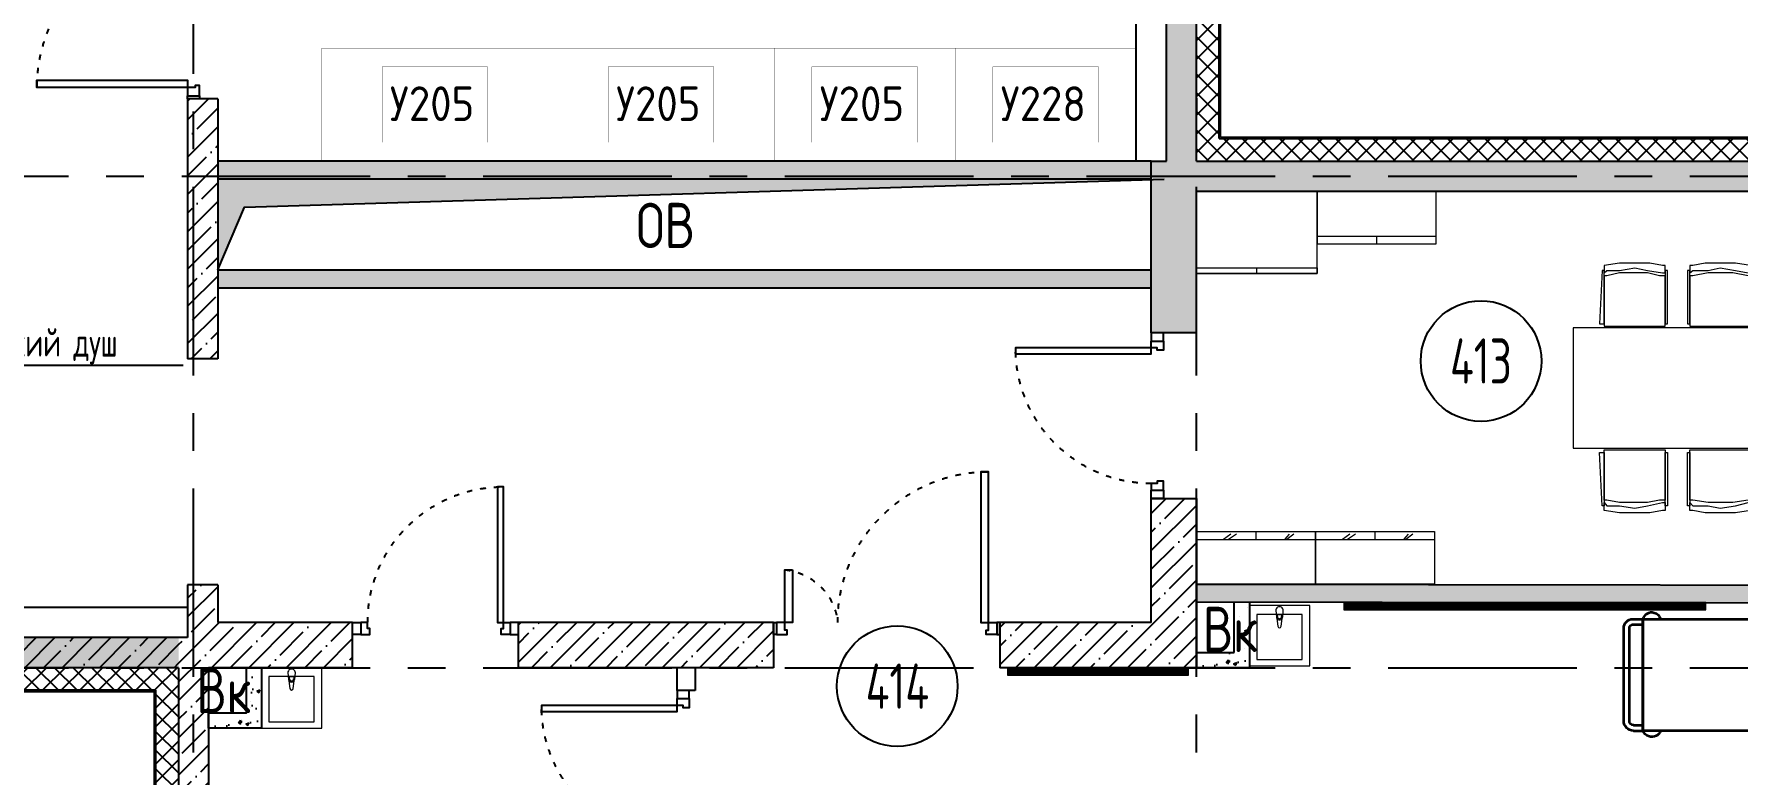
# Model space of a CAD drawing. Header units: millimetres. Extents: x -9318 to 9016603, y 0 to 838141.
# Drawn here: x 118290 to 129587, y 517152 to 522066 of the extents above; entities that cross this region are included whole.
import ezdxf
from ezdxf import colors
from ezdxf.entities.mleader import LeaderData, LeaderLine
from ezdxf.enums import TextEntityAlignment as Align
from ezdxf.math import Vec2, Vec3

# ---------------------------------------------------------------- set-up
doc = ezdxf.new("R2010")
doc.units = ezdxf.units.MM
doc.linetypes.add('ACAD_ISO03W100', pattern=[30, 12, -18])
doc.linetypes.add('CENTER', pattern=[2, 1.25, -0.25, 0.25, -0.25])
for name, color, linetype, lineweight in [('АР_Номер помещения', 1, 'Continuous', 25), ('Сан.техника', 151, 'Continuous', 9), ('ТХ_мебель передв', 250, 'Continuous', 13), ('ТХ_обор_комп принт', 30, 'Continuous', 13)]:
    doc.layers.add(name, color=color, linetype=linetype, lineweight=lineweight)
doc.styles.add('ICOCPEUR', font='isocpeur.ttf')
doc.styles.add('ISOCPEUR', font='isocpeur.ttf', dxfattribs={"width": 0.7})
doc.styles.add('ISOCPEUR_1', font='isocpeur.ttf', dxfattribs={"width": 0.9, "height": 250})
pattern_1 = [(45, (-887755.71, 621612.85), (-123.743687, 123.743687), []), (45, (-887631.97, 621612.85), (-123.743687, 123.743687), [218.75, -43.75, 0, -43.75])]
pattern_2 = [(50, (-131178.52, 456407.27), (215.17805, -18.82564), [22.5, -247.5]), (355, (-131178.52, 456407.27), (-41.6254, 225.65764), [18, -198]), (100.451444, (-131160.59, 456405.7), (173.55265, 206.832), [19.12206, -210.34263]), (46.1842, (-131178.52, 456467.27), (320.1724, -49.65578), [33.75, -371.25]), (96.63564, (-131151.84, 456463.14), (280.3986, 292.23558), [28.6831, -315.51413]), (351.18416, (-131178.52, 456467.27), (280.3986, 292.2356), [27, -297]), (21, (-131148.52, 456452.27), (179.07212, -120.78567), [22.5, -247.5]), (326, (-131148.52, 456452.27), (72.9946, 217.54501), [18, -198]), (71.451445, (-131133.6, 456442.2), (252.06671, 96.75935), [19.12206, -210.34263]), (37.5, (-131178.52, 456407.274), (3.647957, 99.868156), [0, -195.6, 0, -201, 0, -198.75]), (7.5, (-131178.52, 456407.27), (78.92086, 118.323514), [0, -114.6, 0, -191.1, 0, -75.75]), (327.5, (-131245.42, 456407.274), (160.14673, -6.766462), [0, -75, 0, -234, 0, -310.5]), (317.5, (-131275.42, 456407.27), (174.95585, 30.031495), [0, -97.5, 0, -155.4, 0, -220.5])]

# ---------------------------------------------------------------- blocks, each defined once
blk = doc.blocks.new('Полуторная_на лестницу')
at = {"color": 8}
for points in [[(75, 80), (75, 1080), (125, 1080), (125, 80)], [(1375, 430), (1375, 80), (1425, 80), (1425, 430)]]:
    blk.add_lwpolyline(points, close=True, dxfattribs=at)
for points in [[(0, 0), (0, 80), (20, 80), (20, 0), (0, 0)], [(20, 80), (20, 0), (90, 0), (90, 30), (75, 30), (75, 80), (20, 80)], [(1480, 80), (1480, 0), (1410, 0), (1410, 30), (1425, 30), (1425, 80), (1480, 80)], [(1500, 0), (1500, 80), (1480, 80), (1480, 0), (1500, 0)]]:
    blk.add_lwpolyline(points, dxfattribs=at)
at = {"color": 8, "linetype": 'ACAD_ISO03W100', "ltscale": 3}
for centre, radius, start, end in [((75, 80), 1000, 0, 90), ((1465, 40), 392, 95.9075, 174.0925)]:
    blk.add_arc(centre, radius, start, end, dxfattribs=at)
blk = doc.blocks.new('*U630')
at = {"color": 8}
for points in [[(-55, -80), (-55, 0), (-115, 0), (-115, -40), (-100, -40), (-100, -80), (-55, -80)], [(0, 0), (0, -80), (-55, -80), (-55, 0), (0, 0)], [(-1100, 0), (-1100, -80), (-1045, -80), (-1045, 0), (-1100, 0)], [(-1045, -80), (-1045, 0), (-985, 0), (-985, -40), (-1000, -40), (-1000, -80), (-1045, -80)]]:
    blk.add_lwpolyline(points, dxfattribs=at)
blk.add_lwpolyline([(-100, -80), (-100, -980), (-140, -980), (-140, -80)], close=True, dxfattribs=at)
at = {"color": 8, "linetype": 'ACAD_ISO03W100', "ltscale": 3}
blk.add_arc((-100, -80), 900, 180, 270, dxfattribs=at)
blk = doc.blocks.new('*U631')
at = {"color": 8}
for points in [[(-55, -80), (-55, 0), (-115, 0), (-115, -40), (-100, -40), (-100, -80), (-55, -80)], [(0, 0), (0, -80), (-55, -80), (-55, 0), (0, 0)], [(-1100, 0), (-1100, -80), (-1045, -80), (-1045, 0), (-1100, 0)], [(-1045, -80), (-1045, 0), (-985, 0), (-985, -40), (-1000, -40), (-1000, -80), (-1045, -80)]]:
    blk.add_lwpolyline(points, dxfattribs=at)
blk.add_lwpolyline([(-100, -80), (-100, -980), (-140, -980), (-140, -80)], close=True, dxfattribs=at)
at = {"color": 8, "linetype": 'ACAD_ISO03W100', "ltscale": 3}
blk.add_arc((-100, -80), 900, 180, 270, dxfattribs=at)
blk = doc.blocks.new('*U632')
at = {"color": 8}
for points in [[(-55, -80), (-55, 0), (-115, 0), (-115, -40), (-100, -40), (-100, -80), (-55, -80)], [(0, 0), (0, -80), (-55, -80), (-55, 0), (0, 0)], [(-1100, 0), (-1100, -80), (-1045, -80), (-1045, 0), (-1100, 0)], [(-1045, -80), (-1045, 0), (-985, 0), (-985, -40), (-1000, -40), (-1000, -80), (-1045, -80)]]:
    blk.add_lwpolyline(points, dxfattribs=at)
blk.add_lwpolyline([(-100, -80), (-100, -980), (-140, -980), (-140, -80)], close=True, dxfattribs=at)
at = {"color": 8, "linetype": 'ACAD_ISO03W100', "ltscale": 3}
blk.add_arc((-100, -80), 900, 180, 270, dxfattribs=at)
blk = doc.blocks.new('*U1133')
at = {"layer": 'АР_Номер помещения', "color": 8}
blk.add_circle((-17070, 588), 400, dxfattribs=at)
at = {"color": 8, "style": 'ISOCPEUR', "width": 0.7, "flags": 1}
blk.add_attdef('КАТЕГОРИЯ', (-499, -2092), '', height=250, dxfattribs=at)
at = {"layer": 'АР_Номер помещения', "color": 8, "style": 'ISOCPEUR', "width": 0.7}
blk.add_attdef('НОМЕР_ПОМЕЩЕНИЯ', text='', height=300, dxfattribs=at).set_placement((-17070, 588), align=Align.MIDDLE_CENTER)
blk = doc.blocks.new('*U489')
at = {"layer": 'АР_Номер помещения', "color": 8}
blk.add_circle((-20955, 1683), 400, dxfattribs=at)
at = {"color": 8, "style": 'ISOCPEUR', "width": 0.7, "flags": 1}
blk.add_attdef('КАТЕГОРИЯ', (-499, -2092), '', height=250, dxfattribs=at)
at = {"layer": 'АР_Номер помещения', "color": 8, "style": 'ISOCPEUR', "width": 0.7}
blk.add_attdef('НОМЕР_ПОМЕЩЕНИЯ', text='', height=300, dxfattribs=at).set_placement((-20955, 1683), align=Align.MIDDLE_CENTER)
blk = doc.blocks.new('_DotSmall')
at = {"color": 8, "linetype": 'ByBlock', "const_width": 0.5}
blk.add_lwpolyline([(-0.0625, 0, 1), (0.0625, 0, 1)], format="xyb", close=True, dxfattribs=at)
blk = doc.blocks.new('сан.техника')
at = {"layer": 'Сан.техника', "color": 8, "linetype": 'Continuous', "lineweight": 5}
for p, q in [((-27, 168), (-79, 161)), ((-27, 168), (-79, 161)), ((-79, 139), (-27, 132)), ((-79, 139), (-27, 132)), ((25, 175), (-17, 171)), ((25, 175), (-17, 171)), ((-17, 129), (25, 125)), ((-17, 129), (25, 125)), ((-15, 164), (0, 164)), ((-15, 164), (0, 164)), ((0, 136), (-15, 136)), ((0, 136), (-15, 136)), ((0, 164), (0, 136)), ((0, 164), (0, 136))]:
    blk.add_line(p, q, dxfattribs=at)
for points in [[(59, 350), (-341, 350), (-341, -50), (59, -50)], [(0, 300), (-300, 300), (-300, 0), (0, 0)], [(0, 300), (-300, 300), (-300, 0), (0, 0)]]:
    blk.add_lwpolyline(points, close=True, dxfattribs=at)
for centre, radius, start, end in [((-78, 150), 11.2, 97.1386, 262.8608), ((-78, 150), 11.2, 97.1386, 262.8608), ((-15, 150), 21.1, 122.7707, 237.2287), ((-15, 150), 21.1, 122.7707, 237.2287), ((-15, 150), 13.6, 89.9997, 269.9997), ((-15, 150), 13.6, 89.9997, 269.9997), ((-15, 150), 21.1, 95.1693, 122.7707), ((-15, 150), 21.1, 95.1693, 122.7707), ((-15, 150), 21.1, 237.2287, 264.8301), ((-15, 150), 21.1, 237.2287, 264.8301), ((25, 150), 25, 269.9997, 89.9997), ((25, 150), 25, 269.9997, 89.9997)]:
    blk.add_arc(centre, radius, start, end, dxfattribs=at)
blk = doc.blocks.new('У063-2')
at = {"layer": 'ТХ_обор_комп принт', "color": 8, "lineweight": 35}
blk.add_lwpolyline([(68858, 41841), (68858, 41100), (67958, 41100), (67958, 41841)], close=True, dxfattribs=at)
for points in [[(68858, 41100), (68858, 41841)], [(68921, 41841), (68858, 41841)], [(68921, 41804), (68858, 41804)], [(68948, 41778), (68948, 41159)], [(68985, 41778), (68985, 41159)], [(68921, 41137), (68858, 41137)], [(68921, 41100), (68858, 41100)]]:
    blk.add_lwpolyline(points, dxfattribs=at)
for points, knots in [([(67958, 41762), (67926, 41772), (67911, 41804), (67921, 41841), (67932, 41873), (67963, 41889), (67995, 41878), (68016, 41873), (68032, 41857), (68038, 41841)], [0, 0, 0, 0, 1, 1, 1, 2, 2, 2, 3, 3, 3, 3]), ([(68741, 41841), (68752, 41873), (68784, 41889), (68821, 41878), (68837, 41873), (68852, 41857), (68858, 41841)], [0, 0, 0, 0, 1, 1, 1, 2, 2, 2, 2]), ([(68038, 41100), (68027, 41069), (67990, 41047), (67958, 41058), (67926, 41069), (67911, 41106), (67921, 41137), (67926, 41153), (67942, 41169), (67958, 41174)], [0, 0, 0, 0, 1, 1, 1, 2, 2, 2, 3, 3, 3, 3]), ([(68985, 41164), (68985, 41127), (68958, 41100), (68927, 41100), (68927, 41100), (68927, 41100), (68921, 41100)], [0, 0, 0, 0, 1, 1, 1, 2, 2, 2, 2]), ([(68948, 41159), (68948, 41148), (68937, 41137), (68927, 41137), (68927, 41137), (68927, 41137), (68921, 41137)], [0, 0, 0, 0, 1, 1, 1, 2, 2, 2, 2]), ([(68858, 41100), (68847, 41069), (68815, 41047), (68784, 41058), (68762, 41063), (68747, 41079), (68741, 41100)], [0, 0, 0, 0, 1, 1, 1, 2, 2, 2, 2])]:
    blk.add_open_spline(points, degree=3, knots=knots, dxfattribs=at)
for points in [[(68921, 41841), (68958, 41841), (68985, 41809), (68985, 41778)], [(68921, 41804), (68937, 41804), (68948, 41788), (68948, 41778)]]:
    blk.add_open_spline(points, degree=3, dxfattribs=at)
blk = doc.blocks.new('A$C3da1b1ea')
at = {"color": 8, "lineweight": 0}
blk.add_lwpolyline([(0, 0), (50, 0), (50, -1200), (0, -1200), (0, 0)], dxfattribs=at)
blk = doc.blocks.new('У074')
at = {"layer": 'ТХ_мебель передв', "color": 8, "const_width": 2}
blk.add_lwpolyline([(271167, 70388.5), (272367, 70388.5), (272367, 69638.5), (271167, 69638.5)], close=True, dxfattribs=at)
blk = doc.blocks.new('У075')
at = {"layer": 'ТХ_мебель передв', "color": 8, "const_width": 2}
blk.add_lwpolyline([(269215, 69082), (269215, 68332), (267715, 68332), (267715, 69082)], close=True, dxfattribs=at)
blk = doc.blocks.new('Стол приставной с 4 стульями')
at = {"layer": 'ТХ_мебель передв', "color": 8}
for points in [[(281712, -145870), (281712, -144472), (280913, -144472), (280913, -145870)], [(280553, -144678), (280531, -144694), (280531, -144779), (280515, -144880), (280531, -144964), (280553, -145065), (280553, -145081), (280500, -145081), (280500, -145065), (280484, -144980), (280484, -144880), (280484, -144779), (280500, -144678)], [(280568, -144678), (280531, -144678), (280531, -144663), (280886, -144647), (280886, -144678)], [(280886, -144647), (280886, -144678), (280568, -144678), (280531, -144678), (280531, -144663)], [(280568, -145081), (280568, -145044), (280553, -144964), (280553, -144880), (280553, -144779), (280568, -144694), (280568, -144678), (280902, -144678), (280902, -145081)], [(280902, -144678), (280902, -145081), (280568, -145081), (280568, -145044), (280553, -144964), (280553, -144880), (280553, -144779), (280568, -144694), (280568, -144678)], [(282056, -145081), (282056, -145044), (282077, -144964), (282077, -144880), (282077, -144779), (282056, -144694), (282056, -144678), (281723, -144678), (281723, -145081)], [(281723, -144678), (281723, -145081), (282056, -145081), (282056, -145044), (282077, -144964), (282077, -144880), (282077, -144779), (282056, -144694), (282056, -144678)], [(282056, -144678), (282093, -144678), (282093, -144663), (281738, -144647), (281738, -144678)], [(281738, -144647), (281738, -144678), (282056, -144678), (282093, -144678), (282093, -144663)], [(282093, -144779), (282109, -144880), (282093, -144964), (282077, -145065), (282077, -145081), (282093, -145081), (282125, -145081), (282125, -145065), (282141, -144980), (282141, -144880), (282141, -144779), (282125, -144678), (282077, -144678), (282093, -144694)], [(282077, -144678), (282093, -144694), (282093, -144779), (282109, -144880), (282093, -144964), (282077, -145065), (282077, -145081), (282125, -145081), (282125, -145065), (282141, -144980), (282141, -144880), (282141, -144779), (282125, -144678)], [(280531, -145097), (280531, -145081), (280553, -145081), (280886, -145081), (280886, -145097)], [(280886, -145081), (280886, -145097), (280531, -145097), (280531, -145081), (280553, -145081)], [(282093, -145097), (282093, -145081), (282077, -145081), (281738, -145081), (281738, -145097)], [(281738, -145081), (281738, -145097), (282093, -145097), (282093, -145081), (282077, -145081)], [(280531, -145367), (280515, -145446), (280531, -145547), (280553, -145631), (280553, -145647), (280531, -145647), (280500, -145647), (280484, -145547), (280484, -145446), (280484, -145346), (280500, -145266), (280500, -145245), (280553, -145245), (280531, -145266)], [(280553, -145245), (280531, -145266), (280531, -145367), (280515, -145446), (280531, -145547), (280553, -145631), (280553, -145647), (280500, -145647), (280484, -145547), (280484, -145446), (280484, -145346), (280500, -145266), (280500, -145245)], [(280568, -145245), (280531, -145245), (280531, -145229), (280886, -145229), (280886, -145245)], [(280886, -145229), (280886, -145245), (280568, -145245), (280531, -145245), (280531, -145229)], [(280568, -145647), (280568, -145631), (280553, -145531), (280553, -145446), (280553, -145367), (280568, -145266), (280568, -145245), (280902, -145245), (280902, -145647)], [(280902, -145245), (280902, -145647), (280568, -145647), (280568, -145631), (280553, -145531), (280553, -145446), (280553, -145367), (280568, -145266), (280568, -145245)], [(282056, -145647), (282056, -145631), (282077, -145531), (282077, -145446), (282077, -145367), (282056, -145266), (282056, -145245), (281723, -145245), (281723, -145647)], [(281723, -145245), (281723, -145647), (282056, -145647), (282056, -145631), (282077, -145531), (282077, -145446), (282077, -145367), (282056, -145266), (282056, -145245)], [(282056, -145245), (282093, -145245), (282093, -145229), (281738, -145229), (281738, -145245)], [(281738, -145229), (281738, -145245), (282056, -145245), (282093, -145245), (282093, -145229)], [(282093, -145367), (282109, -145446), (282093, -145547), (282077, -145631), (282077, -145647), (282093, -145647), (282125, -145647), (282141, -145547), (282141, -145446), (282141, -145346), (282125, -145266), (282125, -145245), (282077, -145245), (282093, -145266)], [(282077, -145245), (282093, -145266), (282093, -145367), (282109, -145446), (282093, -145547), (282077, -145631), (282077, -145647), (282125, -145647), (282141, -145547), (282141, -145446), (282141, -145346), (282125, -145266), (282125, -145245)], [(280531, -145668), (280531, -145647), (280553, -145647), (280886, -145647), (280886, -145668)], [(280886, -145647), (280886, -145668), (280531, -145668), (280531, -145647), (280553, -145647)], [(282093, -145668), (282093, -145647), (282077, -145647), (281738, -145647), (281738, -145668)], [(281738, -145647), (281738, -145668), (282093, -145668), (282093, -145647), (282077, -145647)]]:
    blk.add_lwpolyline(points, close=True, dxfattribs=at)
for points in [[(280531, -144779), (280515, -144880), (280531, -144964), (280553, -145065), (280553, -145081), (280531, -145081), (280500, -145081), (280500, -145065), (280484, -144980), (280484, -144880), (280484, -144779), (280500, -144678), (280553, -144678), (280531, -144694)], [(280531, -144694), (280531, -144779)]]:
    blk.add_lwpolyline(points, dxfattribs=at)
blk = doc.blocks.new('Шкаф для одежды комбинированный')
at = {"layer": 'ТХ_мебель передв', "color": 8}
for points in [[(207619, -154206), (207619, -153407), (207074, -153407), (207074, -154206)], [(207074, -154206), (207074, -153407), (207111, -153407), (207111, -154206)]]:
    blk.add_lwpolyline(points, close=True, dxfattribs=at)
blk.add_lwpolyline([(207074, -153807), (207111, -153807)], dxfattribs=at)
blk = doc.blocks.new('Шкаф канцелярский закрытый')
at = {"layer": 'ТХ_мебель передв', "color": 8}
blk.add_lwpolyline([(207495, -155297), (207495, -154509), (207146, -154509), (207146, -155297)], close=True, dxfattribs=at)
for points in [[(207199, -154509), (207199, -155297)], [(207199, -154903), (207146, -154903)]]:
    blk.add_lwpolyline(points, dxfattribs=at)
blk = doc.blocks.new('Шкаф канцелярский со стеклом')
at = {"layer": 'ТХ_мебель передв', "color": 8}
blk.add_lwpolyline([(202580, -153285), (202580, -152496), (202929, -152496), (202929, -153285)], close=True, dxfattribs=at)
for points in [[(202876, -152496), (202876, -153285)], [(202913, -152724), (202876, -152676)], [(202913, -152761), (202876, -152708)], [(202876, -152891), (202929, -152891)], [(202913, -153110), (202876, -153079)], [(202913, -153142), (202876, -153095)]]:
    blk.add_lwpolyline(points, dxfattribs=at)

msp = doc.modelspace()

# ---------------------------------------------------------------- hatches: boundary and pattern name
at = {"ltscale": 100}
h = msp.add_hatch(dxfattribs=at)
h.set_pattern_fill('ANSI37', color=256, scale=700)
h.set_pattern_definition([(45, (-881264.54, 560766.49), (-61.871843, 61.871843), []), (135, (-881264.54, 560766.49), (-61.871843, -61.871843), [])])
h.paths.add_polyline_path([(132347.11, 521222.96), (125997.1, 521222.96), (125997.1, 539092.96), (115497.1, 539092.96), (115497.1, 543057.96), (80697.1, 543057.96), (80697.1, 539092.96), (75721.91, 539092.96), (75721.91, 539242.96), (80547.1, 539242.96), (80547.1, 543207.96), (115647.1, 543207.96), (115647.1, 539242.96), (126147.1, 539242.96), (126147.1, 521372.96), (132497.11, 521372.96), (132497.08, 511362.96), (119097.1, 511362.96), (119097.1, 517712.96), (111217.1, 517712.96), (111217.1, 522902.96), (102981.79, 522902.96), (102981.79, 522652.96), (102831.79, 522652.96), (102831.79, 523052.96), (111367.1, 523052.96), (111367.1, 517862.96), (119247.1, 517862.96), (119247.1, 511512.96), (132347.08, 511512.96)])
h = msp.add_hatch(dxfattribs=at)
h.set_pattern_fill('ANSI35', color=256, scale=700)
h.set_pattern_definition(pattern_1)
h.paths.add_polyline_path([(132347.1, 521222.96), (125997.1, 521222.96), (125997.1, 538893.31), (125797.1, 538892.6), (125797.1, 521222.96), (125697.1, 521222.96), (125697.1, 520084.67), (125997.1, 520084.67), (125997.1, 521022.96), (132147.1, 521022.96), (132347.1, 521022.96)])
h = msp.add_hatch(dxfattribs=at)
h.set_pattern_fill('ANSI35', color=256, scale=700)
h.set_pattern_definition([(45, (-887755.62, 621612.85), (-123.743687, 123.743687), []), (45, (-887631.87, 621612.85), (-123.743687, 123.743687), [218.75, -43.75, 0, -43.75])])
h.paths.add_polyline_path([(119247.19, 518062.96), (115497.19, 518062.96), (115497.19, 523578.63), (115197.19, 523578.63), (115197.19, 518062.96), (111567.19, 518062.96), (111567.19, 524849.22), (115197.19, 524849.22), (115197.19, 524678.63), (115497.19, 524678.63), (115497.19, 525009.22), (114776.96, 525009.22), (114776.95, 527402.96), (115497.19, 527402.96), (115497.1, 528315.44), (115197.1, 528315.44), (115197.19, 527602.96), (114216.95, 527602.97), (114216.95, 527402.96), (114616.95, 527402.96), (114616.95, 525009.22), (111567.19, 525009.22), (111567.19, 527402.96), (114216.95, 527402.96), (114216.95, 527602.97), (111567.1, 527602.96), (111567.1, 528540.44), (111367.1, 528540.44), (111367.1, 527602.96), (105570.49, 527602.95), (105570.49, 527402.95), (111367.19, 527402.96), (111367.19, 517862.96), (119247.19, 517862.96)])
h = msp.add_hatch(dxfattribs=at)
h.set_pattern_fill('ANSI35', color=256, scale=700)
h.set_pattern_definition(pattern_1)
h.paths.add_polyline_path([(119247.1, 518062.96), (115497.1, 518062.96), (115497.1, 523578.63), (115197.1, 523578.63), (115197.1, 518062.96), (111567.1, 518062.96), (111567.1, 517862.96), (119247.1, 517862.96)])
h = msp.add_hatch(dxfattribs=at)
h.set_pattern_fill('ANSI35', color=256, scale=700)
h.set_pattern_definition([(45, (-894245.71, 615450.68), (-123.743687, 123.743687), []), (45, (-894121.97, 615450.68), (-123.743687, 123.743687), [218.75, -43.75, 0, -43.75])])
h.paths.add_polyline_path([(119507.1, 521635.79), (119307.1, 521635.79), (119307.1, 519912.68), (119507.1, 519912.68)])
h = msp.add_hatch(dxfattribs=at)
h.set_pattern_fill('AR-CONC', color=256, scale=30)
h.set_pattern_definition(pattern_2)
h.paths.add_polyline_path([(119506.74, 521222.96), (125697.1, 521222.96), (125697.1, 521102.96), (119507.45, 521102.96)])
h = msp.add_hatch(dxfattribs=at)
h.set_pattern_fill('ANSI31', color=256)
h.set_pattern_definition([(45, (-82053.51863, 456407.27439), (-0.08838834765, 0.08838834765), [])])
h.paths.add_polyline_path([(125782.1, 521102.96), (119507.1, 521102.96), (119507.1, 520502.96), (119685.29, 520918.8)])
h = msp.add_hatch(dxfattribs=at)
h.set_pattern_fill('AR-CONC', color=256, scale=30)
h.set_pattern_definition(pattern_2)
h.paths.add_polyline_path([(119506.74, 520502.96), (125697.1, 520502.96), (125697.1, 520382.96), (119422.1, 520383.8), (119507.45, 520382.96)])
h = msp.add_hatch(dxfattribs=at)
h.set_pattern_fill('ANSI35', color=256, scale=700)
h.set_pattern_definition([(45, (-887334.66, 627962.85), (-123.743687, 123.743687), []), (45, (-887210.91, 627962.85), (-123.743687, 123.743687), [218.75, -43.75, 0, -43.75])])
h.paths.add_polyline_path([(125997.1, 518984.67), (125697.1, 518984.67), (125697.1, 518162.96), (124692.75, 518162.96), (124692.75, 517862.96), (125997.1, 517862.96)])
h = msp.add_hatch(dxfattribs=at)
h.set_pattern_fill('ANSI35', color=256, scale=700)
h.set_pattern_definition(pattern_1)
h.paths.add_polyline_path([(119307.1, 518062.96), (119247.1, 518062.96), (119247.1, 517862.96), (119247.1, 511712.96), (119447.1, 511712.96), (119447.1, 517862.96), (120401.43, 517862.96), (120401.43, 518162.96), (119507.1, 518162.96), (119507.1, 518412.68), (119307.1, 518412.68)])
h = msp.add_hatch(dxfattribs=at)
h.set_pattern_fill('AR-CONC', color=256, scale=30)
h.set_pattern_definition(pattern_2)
h.paths.add_polyline_path([(132146.99, 518407.56), (125997.1, 518416.3), (125997.1, 518296.3), (132146.99, 518287.56)])
h = msp.add_hatch(dxfattribs=at)
h.set_pattern_fill('AR-CONC', color=256, scale=30)
h.set_pattern_definition([(50, (-124628.52, 456807.27), (215.17805, -18.82564), [22.5, -247.5]), (355, (-124628.52, 456807.27), (-41.6254, 225.65764), [18, -198]), (100.45144, (-124610.59, 456805.7), (173.55265, 206.832), [19.12206, -210.34263]), (46.1842, (-124628.52, 456867.27), (320.1724, -49.65578), [33.75, -371.25]), (96.63564, (-124601.84, 456863.14), (280.3986, 292.23558), [28.6831, -315.51413]), (351.18416, (-124628.52, 456867.27), (280.3986, 292.2356), [27, -297]), (21, (-124598.52, 456852.27), (179.07212, -120.78567), [22.5, -247.5]), (326, (-124598.52, 456852.27), (72.9946, 217.54501), [18, -198]), (71.451445, (-124583.6, 456842.2), (252.06671, 96.75935), [19.12206, -210.34263]), (37.5, (-124628.52, 456807.274), (3.647957, 99.868156), [0, -195.6, 0, -201, 0, -198.75]), (7.5, (-124628.52, 456807.27), (78.92086, 118.323514), [0, -114.6, 0, -191.1, 0, -75.75]), (327.5, (-124695.42, 456807.274), (160.14673, -6.766462), [0, -75, 0, -234, 0, -310.5]), (317.5, (-124725.42, 456807.27), (174.95585, 30.031495), [0, -97.5, 0, -155.4, 0, -220.5])])
h.paths.add_polyline_path([(126347.1, 517862.96), (126347.14, 518296.3), (126247.15, 518296.3), (126247.1, 517962.96), (125997.1, 517962.96), (125997.1, 517862.96)])
h = msp.add_hatch(dxfattribs=at)
h.set_pattern_fill('ANSI35', color=256, scale=700)
h.set_pattern_definition([(45, (-154563.14, 456407.27), (-123.74369, 123.74369), []), (45, (-154439.4, 456407.27), (-123.74369, 123.74369), [218.75, -43.75, 0, -43.75])])
h.paths.add_polyline_path([(123192.75, 518162.96), (121501.43, 518162.96), (121501.43, 517862.96), (123192.75, 517862.96)])
h = msp.add_hatch(dxfattribs=at)
h.set_pattern_fill('AR-CONC', color=256, scale=30)
h.set_pattern_definition(pattern_2)
h.paths.add_polyline_path([(119797.1, 517462.96), (119797.1, 517862.96), (119697.1, 517862.96), (119697.1, 517562.96), (119447.1, 517562.96), (119447.1, 517462.96)])

# ---------------------------------------------------------------- linework, layer by layer
at = {"linetype": 'CENTER', "ltscale": 1000}
for p, q in [((119347.1, 509801.69), (119347.1, 544109.16)), ((125997.1, 509801.69), (125997.1, 544109.16)), ((51268.34, 521122.96), (134865.51, 521122.96)), ((51268.34, 517862.96), (134865.51, 517862.96))]:
    msp.add_line(p, q, dxfattribs=at)
at = {"ltscale": 100}
for p, q in [((126147.1, 521372.96), (126147.1, 539242.96)), ((126157.1, 521382.96), (126157.1, 539252.96)), ((125997.1, 521222.96), (125997.1, 539092.96)), ((125797.1, 521222.96), (125797.1, 538892.96)), ((125597.1, 521222.96), (125597.1, 524217.4)), ((119307.1, 521635.79), (119307.1, 519912.68)), ((119507.1, 521635.79), (119307.1, 521635.79)), ((119507.1, 521635.79), (119507.1, 519912.68)), ((126147.1, 521372.96), (132497.47, 521372.96)), ((126157.1, 521382.96), (132507.47, 521382.96)), ((125697.1, 521222.96), (125797.1, 521222.96)), ((125697.1, 520084.67), (125697.1, 521222.96)), ((125997.1, 521222.96), (132347.1, 521222.96)), ((125997.1, 520084.67), (125997.1, 521022.96)), ((125997.1, 521022.96), (132147.1, 521022.96)), ((119507.1, 519912.68), (119307.1, 519912.68)), ((125697.1, 518162.96), (125697.1, 518984.67)), ((125697.1, 518984.67), (125997.1, 518984.67)), ((125997.1, 518984.67), (125997.1, 517862.96)), ((119307.1, 518412.68), (119307.1, 518062.96)), ((119507.1, 518412.68), (119307.1, 518412.68)), ((119507.1, 518412.68), (119507.1, 518162.96)), ((119307.1, 518262.96), (115497.1, 518262.96)), ((126247.43, 517962.96), (126247.43, 518296.37)), ((126347.43, 518296.22), (126347.43, 517862.96)), ((120401.43, 518162.96), (119507.1, 518162.96)), ((120401.43, 517862.96), (120401.43, 518162.96)), ((123192.75, 518162.96), (121501.43, 518162.96)), ((121501.43, 517862.96), (121501.43, 518162.96)), ((123192.75, 518162.96), (123192.75, 517862.96)), ((125697.1, 518162.96), (124692.75, 518162.96)), ((124692.75, 518162.96), (124692.75, 517862.96)), ((119307.1, 518062.96), (115497.1, 518062.96)), ((125997.1, 517962.96), (126247.43, 517962.96)), ((119247.1, 517862.96), (111367.1, 517862.96)), ((119247.1, 517862.96), (119247.1, 511512.96)), ((120401.43, 517862.96), (119447.1, 517862.96)), ((119447.1, 517862.96), (119447.1, 511712.96)), ((123192.75, 517862.96), (121501.43, 517862.96)), ((125997.1, 517862.96), (124692.75, 517862.96)), ((126347.43, 517862.96), (125997.1, 517862.96)), ((119087.1, 517702.96), (111207.1, 517702.96)), ((119097.1, 517712.96), (111217.1, 517712.96)), ((119087.1, 511352.96), (119087.1, 517702.96)), ((119097.1, 511362.96), (119097.1, 517712.96))]:
    msp.add_line(p, q, dxfattribs=at)
at = {"lineweight": 30}
msp.add_line((125997.43, 521540.92), (125997.43, 521640.92), dxfattribs=at)
at = {"lineweight": 25, "ltscale": 100, "const_width": 2}
for points in [[(120596.98, 521847.89), (121296.98, 521847.89), (121296.98, 521347.89), (120596.98, 521347.89)], [(122096.98, 521847.89), (122796.98, 521847.89), (122796.98, 521347.89), (122096.98, 521347.89)], [(123447.15, 521847.89), (124147.15, 521847.89), (124147.15, 521347.89), (123447.15, 521347.89)], [(124647.15, 521847.89), (125347.15, 521847.89), (125347.15, 521347.89), (124647.15, 521347.89)]]:
    msp.add_lwpolyline(points, close=True, dxfattribs=at)
at = {"ltscale": 100}
for points in [[(125697.1, 521222.96), (119507.1, 521222.96)], [(125697.1, 521102.96), (119507.1, 521102.96)], [(119507.1, 520502.96), (119685.29, 520918.8), (125782.1, 521102.96)], [(119507.1, 520502.96), (125697.1, 520502.96)], [(119507.1, 520382.96), (125697.1, 520382.96)], [(125997.1, 520084.67), (125697.1, 520084.67)], [(125997.1, 518416.75), (132147.1, 518407.56)], [(132147.1, 518287.56), (125997.1, 518296.75)], [(122553.81, 517712.94), (122553.81, 517862.96)], [(122673.93, 517862.96), (122673.81, 517712.91)], [(122673.81, 517712.91), (122553.81, 517712.94)]]:
    msp.add_lwpolyline(points, dxfattribs=at)
msp.add_lwpolyline([(129373.84, 518271.22, 50, 50, 0), (126973.84, 518271.22, 0, 0, 0)], format="xyseb", dxfattribs=at)
msp.add_lwpolyline([(119797.1, 517862.96), (119797.1, 517462.96), (119447.1, 517462.96), (119447.1, 517562.96), (119697.1, 517562.96), (119697.1, 517862.96)], close=True, dxfattribs=at)
at = {"ltscale": 100, "const_width": 50}
msp.add_lwpolyline([(125944.92, 517837.91), (124744.92, 517837.91)], dxfattribs=at)

# ---------------------------------------------------------------- block references
for name, p, rotation in [('Полуторная_на лестницу', (119387.1, 521635.79), 90.00000000000001), ('Шкаф для одежды комбинированный', (-27409.93, 313403.6), 90), ('Шкаф канцелярский закрытый', (-27711.99, 313527.45), 90), ('Стол приставной с 4 стульями', (-15977.16, 238405.47), 90), ('Шкаф канцелярский со стеклом', (-26499.17, 315836.76), 90), ('Шкаф канцелярский со стеклом', (-25710.33, 315836.76), 90), ('сан.техника', (126697.43, 518216.89), 89.99999999999999), ('У063-2', (197814.95, 559286), 180), ('сан.техника', (120147.1, 517803.92), 89.99999999999999)]:
    msp.add_blockref(name, p, dxfattribs=dict(rotation=rotation))
for name, p in [('У075', (-147517.9, 452890.91)), ('У075', (-146017.9, 452890.91)), ('У074', (-147969.9, 451584.41)), ('У074', (-146769.9, 451584.41))]:
    msp.add_blockref(name, p)
ref = msp.add_blockref('*U489', (148838.59, 518214.05))
ref.add_attrib('НОМЕР_ПОМЕЩЕНИЯ', '413', dxfattribs={"layer": 'АР_Номер помещения', "color": 8, "height": 300, "style": 'ISOCPEUR', "width": 0.7}).set_placement((127883.12, 519897.3), align=Align.MIDDLE_CENTER)
at = {"xscale": -1}
for name, p, rotation in [('*U630', (125777.1, 520084.67), 270), ('*U632', (121501.43, 518082.96), 180), ('*U631', (122633.81, 517712.94), 270)]:
    msp.add_blockref(name, p, dxfattribs=dict(at, rotation=rotation))
msp.add_blockref('Полуторная_на лестницу', (124692.75, 518082.96), dxfattribs=at)
at = {"lineweight": 0, "xscale": -1, "rotation": 90}
for p in [(126973.84, 518296.22), (128173.84, 518296.22), (124744.92, 517862.91)]:
    msp.add_blockref('A$C3da1b1ea', p, dxfattribs=at)
ref = msp.add_blockref('*U1133', (141083.03, 517152.38))
ref.add_attrib('НОМЕР_ПОМЕЩЕНИЯ', '414', dxfattribs={"layer": 'АР_Номер помещения', "color": 8, "height": 300, "style": 'ISOCPEUR', "width": 0.7}).set_placement((124013.43, 517740.83), align=Align.MIDDLE_CENTER)

# ---------------------------------------------------------------- texts
at = {"lineweight": 35, "style": 'ISOCPEUR_1', "width": 0.9}
for s, p in [('У205', (120648.43, 521489.01)), ('У205', (122148.43, 521489.01)), ('У205', (123498.6, 521489.01)), ('У228', (124698.6, 521489.01))]:
    msp.add_text(s, height=230, dxfattribs=at).set_placement(p)
at = {"ltscale": 100, "char_height": 300, "attachment_point": 5, "line_spacing_factor": 0.7, "style": 'ICOCPEUR'}
for s, insert in [('\\A1;{\\W0.8;ОВ}', (122476.34, 520796.48)), ('\\A1;{\\W0.8;Вк}', (126220.97, 518117.34)), ('\\A1;{\\W0.8;Вк}', (119548, 517711.93))]:
    msp.add_mtext(s, dxfattribs=dict(at, insert=insert))

# ---------------------------------------------------------------- leaders
ml = msp.add_multileader_mtext('Standard')
ml.set_content('+13,700', color=8, style='ISOCPEUR')
ml.set_leader_properties(color=8, linetype='Continuous', lineweight=-1)
ml.set_arrow_properties(name='DOTSMALL')
ml.build(insert=Vec2(0, 0))
ml.multileader.update_dxf_attribs({"has_text_frame": 1, "text_left_attachment_type": 4, "text_right_attachment_type": 4, "dogleg_length": 100, "arrow_head_size": 180})
ctx = ml.context
ctx.base_point, ctx.char_height, ctx.arrow_head_size, ctx.landing_gap_size, ctx.plane_origin = Vec3(118053.07, 658154.33), 250, 180, 50, Vec3(117803.7, 657493.51)
ctx.left_attachment, ctx.right_attachment = 4, 4
notes = []
notes.append((ctx, [(0, (0, 0, 0), (0, 0), (1, 0), 1, [])]))
ctx.mtext.insert, ctx.mtext.width, ctx.mtext.line_spacing_style, ctx.mtext.flow_direction = Vec3(118103.07, 658487.66), 852.697, 2, 5
ml = msp.add_multileader_mtext('Standard')
ml.set_content('+9,800', color=8, style='ISOCPEUR')
ml.set_leader_properties(color=8, linetype='Continuous', lineweight=-1)
ml.set_arrow_properties(name='DOTSMALL')
ml.build(insert=Vec2(0, 0))
ml.multileader.update_dxf_attribs({"has_text_frame": 1, "text_left_attachment_type": 4, "text_right_attachment_type": 4, "dogleg_length": 100, "arrow_head_size": 180})
ctx = ml.context
ctx.base_point, ctx.char_height, ctx.arrow_head_size, ctx.landing_gap_size, ctx.plane_origin = Vec3(118053.07, 538154.33), 250, 180, 50, Vec3(117803.7, 537493.51)
ctx.left_attachment, ctx.right_attachment = 4, 4
notes.append((ctx, [(0, (0, 0, 0), (0, 0), (1, 0), 1, [])]))
ctx.mtext.insert, ctx.mtext.width, ctx.mtext.line_spacing_style, ctx.mtext.flow_direction = Vec3(118103.07, 538487.66), 852.697, 2, 5
ml = msp.add_multileader_mtext('Standard')
ml.set_content('\\pxsm1,qc;{\\C8;предусмотреть гигиенический душ}', color=7, style='ISOCPEUR')
ml.set_leader_properties(color=8, lineweight=25)
ml.build(insert=Vec2(0, 0))
ml.multileader.update_dxf_attribs({"text_left_attachment_type": 6, "text_right_attachment_type": 6, "dogleg_length": 150, "arrow_head_size": 225, "scale": 75})
ctx = ml.context
ctx.base_point, ctx.scale, ctx.char_height, ctx.arrow_head_size, ctx.landing_gap_size, ctx.plane_origin = Vec3(115994.81, 519870.6, -0.56), 75, 187.5, 225, 150, Vec3(146738.99, 509766.17, -0.56)
ctx.left_attachment, ctx.right_attachment, ctx.text_align_type = 6, 6, 1
notes.append((ctx, [(0, (1, 1, 0), (115844.81, 519870.6, -0.56), (1, 0), 150, [(1, [(114694.71, 519029.3, -0.56)], 0, [])])]))
ctx.mtext.insert, ctx.mtext.width, ctx.mtext.defined_height, ctx.mtext.alignment, ctx.mtext.line_spacing_factor, ctx.mtext.flow_direction = Vec3(117385.13, 520114.35, -0.56), 2623.5252, 2263.28, 2, 0.8, 5
for ctx, leaders in notes:
    for number, flags, end, landing, length, lines in leaders:
        leader = LeaderData()
        leader.index, (leader.has_last_leader_line, leader.has_dogleg_vector, leader.attachment_direction) = number, flags
        leader.last_leader_point, leader.dogleg_vector, leader.dogleg_length = Vec3(end), Vec3(landing), length
        for number, points, colour, breaks in lines:
            line = LeaderLine()
            line.index, line.vertices, line.color, line.breaks = number, Vec3.list(points), colors.encode_raw_color(colour), breaks
            leader.lines.append(line)
        ctx.leaders.append(leader)

doc.saveas('drawing.dxf')
